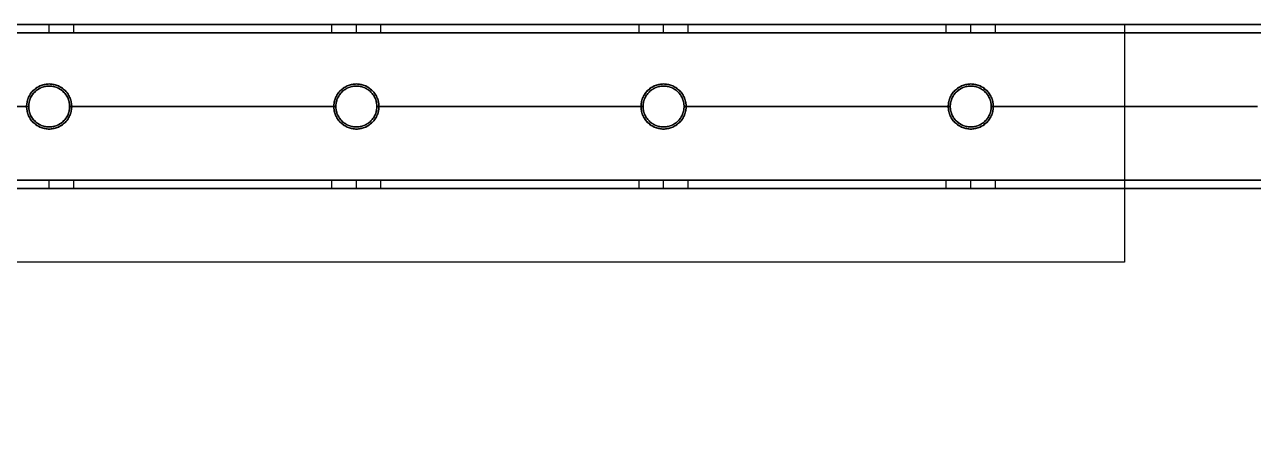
# Model space of a CAD drawing. Header units: millimetres. Extents: x -6529 to 809, y -8611 to 207.
# Drawn here: x -5866.6 to -5566.6, y -3873.4 to -3771.9 of the extents above; entities that cross this region are included whole.
import ezdxf

# ---------------------------------------------------------------- set-up
doc = ezdxf.new("R2010")
doc.units = ezdxf.units.MM
doc.header["$MEASUREMENT"] = 0
for name, color, linetype, true_color in [('gaten$11mm', 7, 'Continuous', 0xff6a35), ('platen', 7, 'Continuous', 0x007f00), ('staal', 5, 'Continuous', 0x0000ff)]:
    doc.layers.add(name, color=color, linetype=linetype, true_color=true_color)

# ---------------------------------------------------------------- blocks, each defined once
blk = doc.blocks.new('plaat base')
at = {"layer": 'platen'}
for points in [[(958, -1258), (958, -1229), (958, -1200)], [(958, -1200), (958, -1200, 9), (958, -1200, 18)], [(958, -1258, 18), (958, -1229, 18), (958, -1200, 18)], [(958, -1200), (1137, -1200), (1316, -1200)], [(958, -1200, 18), (1137, -1200, 18), (1316, -1200, 18)], [(958, -1258, 9), (958, -1229, 9), (958, -1200, 9)], [(958, -1200, 9), (1137, -1200, 9), (1316, -1200, 9)], [(1137, -1200), (1137, -1200, 9), (1137, -1200, 18)], [(958, -1229), (958, -1229, 9), (958, -1229, 18)], [(658, -1258), (808, -1258), (958, -1258)], [(658, -1258, 18), (808, -1258, 18), (958, -1258, 18)], [(658, -1258, 9), (808, -1258, 9), (958, -1258, 9)], [(958, -1258), (958, -1258, 9), (958, -1258, 18)]]:
    blk.add_open_spline(points, degree=2, dxfattribs=at)
blk = doc.blocks.new('top plaat')
at = {"layer": 'platen'}
for p, q in [((995.5, -1250.5), (995.5, -1250.5, 18)), ((1070.5, -1250.5), (1070.5, -1250.5, 18)), ((1145.5, -1250.5), (1145.5, -1250.5, 18)), ((1220.5, -1250.5), (1220.5, -1250.5, 18)), ((990, -1256), (990, -1256, 18)), ((1001, -1256), (1001, -1256, 18)), ((1065, -1256), (1065, -1256, 18)), ((1076, -1256), (1076, -1256, 18)), ((1140, -1256), (1140, -1256, 18)), ((1151, -1256), (1151, -1256, 18)), ((1215, -1256), (1215, -1256, 18)), ((1226, -1256), (1226, -1256, 18)), ((995.5, -1261.5), (995.5, -1261.5, 18)), ((1070.5, -1261.5), (1070.5, -1261.5, 18)), ((1145.5, -1261.5), (1145.5, -1261.5, 18)), ((1220.5, -1261.5), (1220.5, -1261.5, 18))]:
    blk.add_line(p, q, dxfattribs=at)
for points, knots in [([(995.5, -1261.5), (990, -1261.5), (990, -1256), (990, -1250.5), (995.5, -1250.5), (1001, -1250.5), (1001, -1256), (1001, -1261.5), (995.5, -1261.5)], [-31.415927, -31.415927, -31.415927, -23.561945, -23.561945, -15.707963, -15.707963, -7.853982, -7.853982, 0, 0, 0]), ([(995.5, -1261.5, 18), (990, -1261.5, 18), (990, -1256, 18), (990, -1250.5, 18), (995.5, -1250.5, 18), (1001, -1250.5, 18), (1001, -1256, 18), (1001, -1261.5, 18), (995.5, -1261.5, 18)], [-31.415927, -31.415927, -31.415927, -23.561945, -23.561945, -15.707963, -15.707963, -7.853982, -7.853982, 0, 0, 0]), ([(995.5, -1261.5, 9), (1001, -1261.5, 9), (1001, -1256, 9), (1001, -1250.5, 9), (995.5, -1250.5, 9), (990, -1250.5, 9), (990, -1256, 9), (990, -1261.5, 9), (995.5, -1261.5, 9)], [0, 0, 0, 7.853982, 7.853982, 15.707963, 15.707963, 23.561945, 23.561945, 31.415927, 31.415927, 31.415927]), ([(1070.5, -1261.5), (1065, -1261.5), (1065, -1256), (1065, -1250.5), (1070.5, -1250.5), (1076, -1250.5), (1076, -1256), (1076, -1261.5), (1070.5, -1261.5)], [-31.415927, -31.415927, -31.415927, -23.561945, -23.561945, -15.707963, -15.707963, -7.853982, -7.853982, 0, 0, 0]), ([(1070.5, -1261.5, 18), (1065, -1261.5, 18), (1065, -1256, 18), (1065, -1250.5, 18), (1070.5, -1250.5, 18), (1076, -1250.5, 18), (1076, -1256, 18), (1076, -1261.5, 18), (1070.5, -1261.5, 18)], [-31.415927, -31.415927, -31.415927, -23.561945, -23.561945, -15.707963, -15.707963, -7.853982, -7.853982, 0, 0, 0]), ([(1070.5, -1261.5, 9), (1076, -1261.5, 9), (1076, -1256, 9), (1076, -1250.5, 9), (1070.5, -1250.5, 9), (1065, -1250.5, 9), (1065, -1256, 9), (1065, -1261.5, 9), (1070.5, -1261.5, 9)], [0, 0, 0, 7.853982, 7.853982, 15.707963, 15.707963, 23.561945, 23.561945, 31.415927, 31.415927, 31.415927]), ([(1145.5, -1261.5), (1140, -1261.5), (1140, -1256), (1140, -1250.5), (1145.5, -1250.5), (1151, -1250.5), (1151, -1256), (1151, -1261.5), (1145.5, -1261.5)], [-31.415927, -31.415927, -31.415927, -23.561945, -23.561945, -15.707963, -15.707963, -7.853982, -7.853982, 0, 0, 0]), ([(1145.5, -1261.5, 18), (1140, -1261.5, 18), (1140, -1256, 18), (1140, -1250.5, 18), (1145.5, -1250.5, 18), (1151, -1250.5, 18), (1151, -1256, 18), (1151, -1261.5, 18), (1145.5, -1261.5, 18)], [-31.415927, -31.415927, -31.415927, -23.561945, -23.561945, -15.707963, -15.707963, -7.853982, -7.853982, 0, 0, 0]), ([(1145.5, -1261.5, 9), (1151, -1261.5, 9), (1151, -1256, 9), (1151, -1250.5, 9), (1145.5, -1250.5, 9), (1140, -1250.5, 9), (1140, -1256, 9), (1140, -1261.5, 9), (1145.5, -1261.5, 9)], [0, 0, 0, 7.853982, 7.853982, 15.707963, 15.707963, 23.561945, 23.561945, 31.415927, 31.415927, 31.415927]), ([(1220.5, -1261.5), (1215, -1261.5), (1215, -1256), (1215, -1250.5), (1220.5, -1250.5), (1226, -1250.5), (1226, -1256), (1226, -1261.5), (1220.5, -1261.5)], [-31.415927, -31.415927, -31.415927, -23.561945, -23.561945, -15.707963, -15.707963, -7.853982, -7.853982, 0, 0, 0]), ([(1220.5, -1261.5, 18), (1215, -1261.5, 18), (1215, -1256, 18), (1215, -1250.5, 18), (1220.5, -1250.5, 18), (1226, -1250.5, 18), (1226, -1256, 18), (1226, -1261.5, 18), (1220.5, -1261.5, 18)], [-31.415927, -31.415927, -31.415927, -23.561945, -23.561945, -15.707963, -15.707963, -7.853982, -7.853982, 0, 0, 0]), ([(1220.5, -1261.5, 9), (1226, -1261.5, 9), (1226, -1256, 9), (1226, -1250.5, 9), (1220.5, -1250.5, 9), (1215, -1250.5, 9), (1215, -1256, 9), (1215, -1261.5, 9), (1220.5, -1261.5, 9)], [0, 0, 0, 7.853982, 7.853982, 15.707963, 15.707963, 23.561945, 23.561945, 31.415927, 31.415927, 31.415927])]:
    blk.add_rational_spline(points, [1, 0.707106781187, 1, 0.707106781187, 1, 0.707106781187, 1, 0.707106781187, 1], degree=2, knots=knots, dxfattribs=at)
for points in [[(40, -1276), (349, -1276), (658, -1276), (967, -1276), (1276, -1276)], [(40, -1276, 18), (349, -1276, 18), (658, -1276, 18), (967, -1276, 18), (1276, -1276, 18)], [(40, -1276, 9), (349, -1276, 9), (658, -1276, 9), (967, -1276, 9), (1276, -1276, 9)]]:
    blk.add_open_spline(points, degree=2, knots=[5973.638309, 5973.638309, 5973.638309, 6592.931454, 6592.931454, 7212.2246, 7212.2246, 7212.2246], dxfattribs=at)

msp = doc.modelspace()

# ---------------------------------------------------------------- linework, layer by layer
at = {"layer": 'gaten$11mm', "extrusion": (-2.22045e-16, 1, 0)}
for centre in [(5860.61, 20, -3771.89), (5785.61, 20, -3771.89), (5710.61, 20, -3771.89), (5635.61, 20, -3771.89)]:
    msp.add_circle(centre, 5.5, dxfattribs=at)
at = {"layer": 'gaten$11mm'}
for centre in [(-5860.61, -3791.89), (-5785.61, -3791.89), (-5710.61, -3791.89), (-5635.61, -3791.89)]:
    msp.add_circle(centre, 5.5, dxfattribs=at)
at = {"layer": 'staal'}
for p, q in [((-5860.61, -3773.89, 1302), (-5860.61, -3771.89, 1302)), ((-5860.61, -3773.89, 1290), (-5860.61, -3771.89, 1290)), ((-5860.61, -3773.89, 26), (-5860.61, -3771.89, 26)), ((-5860.61, -3773.89, 14), (-5860.61, -3771.89, 14)), ((-5854.61, -3773.89, 1296), (-5854.61, -3771.89, 1296)), ((-5854.61, -3773.89, 20), (-5854.61, -3771.89, 20)), ((-5791.61, -3773.89, 1296), (-5791.61, -3771.89, 1296)), ((-5791.61, -3773.89, 20), (-5791.61, -3771.89, 20)), ((-5785.61, -3773.89, 1302), (-5785.61, -3771.89, 1302)), ((-5785.61, -3773.89, 1290), (-5785.61, -3771.89, 1290)), ((-5785.61, -3773.89, 26), (-5785.61, -3771.89, 26)), ((-5785.61, -3773.89, 14), (-5785.61, -3771.89, 14)), ((-5779.61, -3773.89, 1296), (-5779.61, -3771.89, 1296)), ((-5779.61, -3773.89, 20), (-5779.61, -3771.89, 20)), ((-5716.61, -3773.89, 1296), (-5716.61, -3771.89, 1296)), ((-5716.61, -3773.89, 20), (-5716.61, -3771.89, 20)), ((-5710.61, -3773.89, 1302), (-5710.61, -3771.89, 1302)), ((-5710.61, -3773.89, 1290), (-5710.61, -3771.89, 1290)), ((-5710.61, -3773.89, 26), (-5710.61, -3771.89, 26)), ((-5710.61, -3773.89, 14), (-5710.61, -3771.89, 14)), ((-5704.61, -3773.89, 1296), (-5704.61, -3771.89, 1296)), ((-5704.61, -3773.89, 20), (-5704.61, -3771.89, 20)), ((-5641.61, -3773.89, 1296), (-5641.61, -3771.89, 1296)), ((-5641.61, -3773.89, 20), (-5641.61, -3771.89, 20)), ((-5635.61, -3773.89, 1302), (-5635.61, -3771.89, 1302)), ((-5635.61, -3773.89, 1290), (-5635.61, -3771.89, 1290)), ((-5635.61, -3773.89, 26), (-5635.61, -3771.89, 26)), ((-5635.61, -3773.89, 14), (-5635.61, -3771.89, 14)), ((-5629.61, -3773.89, 1296), (-5629.61, -3771.89, 1296)), ((-5629.61, -3773.89, 20), (-5629.61, -3771.89, 20)), ((-5860.61, -3786.89, 1314), (-5860.61, -3786.89, 1316)), ((-5860.61, -3786.89, 1276), (-5860.61, -3786.89, 1278)), ((-5860.61, -3786.89, 38), (-5860.61, -3786.89, 40)), ((-5860.61, -3786.89), (-5860.61, -3786.89, 2)), ((-5785.61, -3786.89, 1314), (-5785.61, -3786.89, 1316)), ((-5785.61, -3786.89, 1276), (-5785.61, -3786.89, 1278)), ((-5785.61, -3786.89, 38), (-5785.61, -3786.89, 40)), ((-5785.61, -3786.89), (-5785.61, -3786.89, 2)), ((-5710.61, -3786.89, 1314), (-5710.61, -3786.89, 1316)), ((-5710.61, -3786.89, 1276), (-5710.61, -3786.89, 1278)), ((-5710.61, -3786.89, 38), (-5710.61, -3786.89, 40)), ((-5710.61, -3786.89), (-5710.61, -3786.89, 2)), ((-5635.61, -3786.89, 1314), (-5635.61, -3786.89, 1316)), ((-5635.61, -3786.89, 1276), (-5635.61, -3786.89, 1278)), ((-5635.61, -3786.89, 38), (-5635.61, -3786.89, 40)), ((-5635.61, -3786.89), (-5635.61, -3786.89, 2)), ((-5865.61, -3791.89, 1314), (-5865.61, -3791.89, 1316)), ((-5865.61, -3791.89, 1276), (-5865.61, -3791.89, 1278)), ((-5865.61, -3791.89, 38), (-5865.61, -3791.89, 40)), ((-5865.61, -3791.89), (-5865.61, -3791.89, 2)), ((-5855.61, -3791.89, 1314), (-5855.61, -3791.89, 1316)), ((-5855.61, -3791.89, 1276), (-5855.61, -3791.89, 1278)), ((-5855.61, -3791.89, 38), (-5855.61, -3791.89, 40)), ((-5855.61, -3791.89), (-5855.61, -3791.89, 2)), ((-5790.61, -3791.89, 1314), (-5790.61, -3791.89, 1316)), ((-5790.61, -3791.89, 1276), (-5790.61, -3791.89, 1278)), ((-5790.61, -3791.89, 38), (-5790.61, -3791.89, 40)), ((-5790.61, -3791.89), (-5790.61, -3791.89, 2)), ((-5780.61, -3791.89, 1314), (-5780.61, -3791.89, 1316)), ((-5780.61, -3791.89, 1276), (-5780.61, -3791.89, 1278)), ((-5780.61, -3791.89, 38), (-5780.61, -3791.89, 40)), ((-5780.61, -3791.89), (-5780.61, -3791.89, 2)), ((-5715.61, -3791.89, 1314), (-5715.61, -3791.89, 1316)), ((-5715.61, -3791.89, 1276), (-5715.61, -3791.89, 1278)), ((-5715.61, -3791.89, 38), (-5715.61, -3791.89, 40)), ((-5715.61, -3791.89), (-5715.61, -3791.89, 2)), ((-5705.61, -3791.89, 1314), (-5705.61, -3791.89, 1316)), ((-5705.61, -3791.89, 1276), (-5705.61, -3791.89, 1278)), ((-5705.61, -3791.89, 38), (-5705.61, -3791.89, 40)), ((-5705.61, -3791.89), (-5705.61, -3791.89, 2)), ((-5640.61, -3791.89, 1314), (-5640.61, -3791.89, 1316)), ((-5640.61, -3791.89, 1276), (-5640.61, -3791.89, 1278)), ((-5640.61, -3791.89, 38), (-5640.61, -3791.89, 40)), ((-5640.61, -3791.89), (-5640.61, -3791.89, 2)), ((-5630.61, -3791.89, 1314), (-5630.61, -3791.89, 1316)), ((-5630.61, -3791.89, 1276), (-5630.61, -3791.89, 1278)), ((-5630.61, -3791.89, 38), (-5630.61, -3791.89, 40)), ((-5630.61, -3791.89), (-5630.61, -3791.89, 2)), ((-5860.61, -3796.89, 1276), (-5860.61, -3796.89, 1278)), ((-5860.61, -3796.89, 1314), (-5860.61, -3796.89, 1316)), ((-5860.61, -3796.89), (-5860.61, -3796.89, 2)), ((-5860.61, -3796.89, 38), (-5860.61, -3796.89, 40)), ((-5785.61, -3796.89, 1276), (-5785.61, -3796.89, 1278)), ((-5785.61, -3796.89, 1314), (-5785.61, -3796.89, 1316)), ((-5785.61, -3796.89), (-5785.61, -3796.89, 2)), ((-5785.61, -3796.89, 38), (-5785.61, -3796.89, 40)), ((-5710.61, -3796.89, 1276), (-5710.61, -3796.89, 1278)), ((-5710.61, -3796.89, 1314), (-5710.61, -3796.89, 1316)), ((-5710.61, -3796.89), (-5710.61, -3796.89, 2)), ((-5710.61, -3796.89, 38), (-5710.61, -3796.89, 40)), ((-5635.61, -3796.89, 1276), (-5635.61, -3796.89, 1278)), ((-5635.61, -3796.89, 1314), (-5635.61, -3796.89, 1316)), ((-5635.61, -3796.89), (-5635.61, -3796.89, 2)), ((-5635.61, -3796.89, 38), (-5635.61, -3796.89, 40)), ((-5860.61, -3811.89, 1302), (-5860.61, -3809.89, 1302)), ((-5860.61, -3811.89, 1290), (-5860.61, -3809.89, 1290)), ((-5860.61, -3811.89, 26), (-5860.61, -3809.89, 26)), ((-5860.61, -3811.89, 14), (-5860.61, -3809.89, 14)), ((-5854.61, -3811.89, 1296), (-5854.61, -3809.89, 1296)), ((-5854.61, -3811.89, 20), (-5854.61, -3809.89, 20)), ((-5791.61, -3811.89, 1296), (-5791.61, -3809.89, 1296)), ((-5791.61, -3811.89, 20), (-5791.61, -3809.89, 20)), ((-5785.61, -3811.89, 1302), (-5785.61, -3809.89, 1302)), ((-5785.61, -3811.89, 1290), (-5785.61, -3809.89, 1290)), ((-5785.61, -3811.89, 26), (-5785.61, -3809.89, 26)), ((-5785.61, -3811.89, 14), (-5785.61, -3809.89, 14)), ((-5779.61, -3811.89, 1296), (-5779.61, -3809.89, 1296)), ((-5779.61, -3811.89, 20), (-5779.61, -3809.89, 20)), ((-5716.61, -3811.89, 1296), (-5716.61, -3809.89, 1296)), ((-5716.61, -3811.89, 20), (-5716.61, -3809.89, 20)), ((-5710.61, -3811.89, 1302), (-5710.61, -3809.89, 1302)), ((-5710.61, -3811.89, 1290), (-5710.61, -3809.89, 1290)), ((-5710.61, -3811.89, 26), (-5710.61, -3809.89, 26)), ((-5710.61, -3811.89, 14), (-5710.61, -3809.89, 14)), ((-5704.61, -3811.89, 1296), (-5704.61, -3809.89, 1296)), ((-5704.61, -3811.89, 20), (-5704.61, -3809.89, 20)), ((-5641.61, -3811.89, 1296), (-5641.61, -3809.89, 1296)), ((-5641.61, -3811.89, 20), (-5641.61, -3809.89, 20)), ((-5635.61, -3811.89, 1302), (-5635.61, -3809.89, 1302)), ((-5635.61, -3811.89, 1290), (-5635.61, -3809.89, 1290)), ((-5635.61, -3811.89, 26), (-5635.61, -3809.89, 26)), ((-5635.61, -3811.89, 14), (-5635.61, -3809.89, 14)), ((-5629.61, -3811.89, 1296), (-5629.61, -3809.89, 1296)), ((-5629.61, -3811.89, 20), (-5629.61, -3809.89, 20))]:
    msp.add_line(p, q, dxfattribs=at)
for points in [[(-4640.11, -5087.89), (-5956.11, -5087.89), (-5956.11, -3771.89), (-4640.11, -3771.89)], [(-4680.11, -5047.89), (-5916.11, -5047.89), (-5916.11, -3811.89), (-4680.11, -3811.89)]]:
    msp.add_lwpolyline(points, close=True, dxfattribs=at)
for centre in [(-5860.61, -3791.89, 1276), (-5860.61, -3791.89, 1315), (-5860.61, -3791.89, 1277), (-5860.61, -3791.89), (-5860.61, -3791.89, 39), (-5860.61, -3791.89, 1), (-5785.61, -3791.89, 1276), (-5785.61, -3791.89, 1315), (-5785.61, -3791.89, 1277), (-5785.61, -3791.89), (-5785.61, -3791.89, 39), (-5785.61, -3791.89, 1), (-5710.61, -3791.89, 1276), (-5710.61, -3791.89, 1315), (-5710.61, -3791.89, 1277), (-5710.61, -3791.89), (-5710.61, -3791.89, 39), (-5710.61, -3791.89, 1), (-5635.61, -3791.89, 1276), (-5635.61, -3791.89, 1315), (-5635.61, -3791.89, 1277), (-5635.61, -3791.89), (-5635.61, -3791.89, 39), (-5635.61, -3791.89, 1)]:
    msp.add_circle(centre, 5, dxfattribs=at)
for points in [[(-4640.11, -3771.89, 1276), (-5298.11, -3771.89, 1276), (-5956.11, -3771.89, 1276)], [(-4640.11, -3771.89, 1316), (-5298.11, -3771.89, 1316), (-5956.11, -3771.89, 1316)], [(-5956.11, -3771.89), (-5298.11, -3771.89), (-4640.11, -3771.89)], [(-5956.11, -3771.89, 40), (-5298.11, -3771.89, 40), (-4640.11, -3771.89, 40)], [(-4642.11, -3773.89, 1314), (-5298.11, -3773.89, 1314), (-5954.11, -3773.89, 1314)], [(-4642.11, -3773.89, 1278), (-5298.11, -3773.89, 1278), (-5954.11, -3773.89, 1278)], [(-5954.11, -3773.89, 38), (-5298.11, -3773.89, 38), (-4642.11, -3773.89, 38)], [(-5954.11, -3773.89, 2), (-5298.11, -3773.89, 2), (-4642.11, -3773.89, 2)], [(-5791.61, -3771.89, 1296), (-5823.11, -3771.89, 1296), (-5854.61, -3771.89, 1296)], [(-5854.61, -3771.89, 20), (-5823.11, -3771.89, 20), (-5791.61, -3771.89, 20)], [(-5791.61, -3773.89, 1296), (-5823.11, -3773.89, 1296), (-5854.61, -3773.89, 1296)], [(-5854.61, -3773.89, 20), (-5823.11, -3773.89, 20), (-5791.61, -3773.89, 20)], [(-5716.61, -3771.89, 1296), (-5748.11, -3771.89, 1296), (-5779.61, -3771.89, 1296)], [(-5779.61, -3771.89, 20), (-5748.11, -3771.89, 20), (-5716.61, -3771.89, 20)], [(-5716.61, -3773.89, 1296), (-5748.11, -3773.89, 1296), (-5779.61, -3773.89, 1296)], [(-5779.61, -3773.89, 20), (-5748.11, -3773.89, 20), (-5716.61, -3773.89, 20)], [(-5641.61, -3771.89, 1296), (-5673.11, -3771.89, 1296), (-5704.61, -3771.89, 1296)], [(-5704.61, -3771.89, 20), (-5673.11, -3771.89, 20), (-5641.61, -3771.89, 20)], [(-5641.61, -3773.89, 1296), (-5673.11, -3773.89, 1296), (-5704.61, -3773.89, 1296)], [(-5704.61, -3773.89, 20), (-5673.11, -3773.89, 20), (-5641.61, -3773.89, 20)], [(-5566.61, -3771.89, 1296), (-5598.11, -3771.89, 1296), (-5629.61, -3771.89, 1296)], [(-5629.61, -3771.89, 20), (-5598.11, -3771.89, 20), (-5566.61, -3771.89, 20)], [(-5566.61, -3773.89, 1296), (-5598.11, -3773.89, 1296), (-5629.61, -3773.89, 1296)], [(-5629.61, -3773.89, 20), (-5598.11, -3773.89, 20), (-5566.61, -3773.89, 20)], [(-5865.61, -3791.89, 1316), (-5900.86, -3791.89, 1316), (-5936.11, -3791.89, 1316)], [(-5865.61, -3791.89, 1314), (-5900.86, -3791.89, 1314), (-5936.11, -3791.89, 1314)], [(-5865.61, -3791.89, 1278), (-5900.86, -3791.89, 1278), (-5936.11, -3791.89, 1278)], [(-5865.61, -3791.89, 1276), (-5900.86, -3791.89, 1276), (-5936.11, -3791.89, 1276)], [(-5936.11, -3791.89, 40), (-5900.86, -3791.89, 40), (-5865.61, -3791.89, 40)], [(-5936.11, -3791.89, 38), (-5900.86, -3791.89, 38), (-5865.61, -3791.89, 38)], [(-5936.11, -3791.89, 2), (-5900.86, -3791.89, 2), (-5865.61, -3791.89, 2)], [(-5936.11, -3791.89), (-5900.86, -3791.89), (-5865.61, -3791.89)], [(-5790.61, -3791.89, 1316), (-5823.11, -3791.89, 1316), (-5855.61, -3791.89, 1316)], [(-5790.61, -3791.89, 1314), (-5823.11, -3791.89, 1314), (-5855.61, -3791.89, 1314)], [(-5790.61, -3791.89, 1278), (-5823.11, -3791.89, 1278), (-5855.61, -3791.89, 1278)], [(-5790.61, -3791.89, 1276), (-5823.11, -3791.89, 1276), (-5855.61, -3791.89, 1276)], [(-5855.61, -3791.89, 40), (-5823.11, -3791.89, 40), (-5790.61, -3791.89, 40)], [(-5855.61, -3791.89, 38), (-5823.11, -3791.89, 38), (-5790.61, -3791.89, 38)], [(-5855.61, -3791.89, 2), (-5823.11, -3791.89, 2), (-5790.61, -3791.89, 2)], [(-5855.61, -3791.89), (-5823.11, -3791.89), (-5790.61, -3791.89)], [(-5715.61, -3791.89, 1316), (-5748.11, -3791.89, 1316), (-5780.61, -3791.89, 1316)], [(-5715.61, -3791.89, 1314), (-5748.11, -3791.89, 1314), (-5780.61, -3791.89, 1314)], [(-5715.61, -3791.89, 1278), (-5748.11, -3791.89, 1278), (-5780.61, -3791.89, 1278)], [(-5715.61, -3791.89, 1276), (-5748.11, -3791.89, 1276), (-5780.61, -3791.89, 1276)], [(-5780.61, -3791.89, 40), (-5748.11, -3791.89, 40), (-5715.61, -3791.89, 40)], [(-5780.61, -3791.89, 38), (-5748.11, -3791.89, 38), (-5715.61, -3791.89, 38)], [(-5780.61, -3791.89, 2), (-5748.11, -3791.89, 2), (-5715.61, -3791.89, 2)], [(-5780.61, -3791.89), (-5748.11, -3791.89), (-5715.61, -3791.89)], [(-5640.61, -3791.89, 1316), (-5673.11, -3791.89, 1316), (-5705.61, -3791.89, 1316)], [(-5640.61, -3791.89, 1314), (-5673.11, -3791.89, 1314), (-5705.61, -3791.89, 1314)], [(-5640.61, -3791.89, 1278), (-5673.11, -3791.89, 1278), (-5705.61, -3791.89, 1278)], [(-5640.61, -3791.89, 1276), (-5673.11, -3791.89, 1276), (-5705.61, -3791.89, 1276)], [(-5705.61, -3791.89, 40), (-5673.11, -3791.89, 40), (-5640.61, -3791.89, 40)], [(-5705.61, -3791.89, 38), (-5673.11, -3791.89, 38), (-5640.61, -3791.89, 38)], [(-5705.61, -3791.89, 2), (-5673.11, -3791.89, 2), (-5640.61, -3791.89, 2)], [(-5705.61, -3791.89), (-5673.11, -3791.89), (-5640.61, -3791.89)], [(-5565.61, -3791.89, 1316), (-5598.11, -3791.89, 1316), (-5630.61, -3791.89, 1316)], [(-5565.61, -3791.89, 1314), (-5598.11, -3791.89, 1314), (-5630.61, -3791.89, 1314)], [(-5565.61, -3791.89, 1278), (-5598.11, -3791.89, 1278), (-5630.61, -3791.89, 1278)], [(-5565.61, -3791.89, 1276), (-5598.11, -3791.89, 1276), (-5630.61, -3791.89, 1276)], [(-5630.61, -3791.89, 40), (-5598.11, -3791.89, 40), (-5565.61, -3791.89, 40)], [(-5630.61, -3791.89, 38), (-5598.11, -3791.89, 38), (-5565.61, -3791.89, 38)], [(-5630.61, -3791.89, 2), (-5598.11, -3791.89, 2), (-5565.61, -3791.89, 2)], [(-5630.61, -3791.89), (-5598.11, -3791.89), (-5565.61, -3791.89)], [(-4678.11, -3809.89, 1314), (-5298.11, -3809.89, 1314), (-5918.11, -3809.89, 1314)], [(-4678.11, -3809.89, 1278), (-5298.11, -3809.89, 1278), (-5918.11, -3809.89, 1278)], [(-5918.11, -3809.89, 38), (-5298.11, -3809.89, 38), (-4678.11, -3809.89, 38)], [(-5918.11, -3809.89, 2), (-5298.11, -3809.89, 2), (-4678.11, -3809.89, 2)], [(-5791.61, -3809.89, 1296), (-5823.11, -3809.89, 1296), (-5854.61, -3809.89, 1296)], [(-5854.61, -3809.89, 20), (-5823.11, -3809.89, 20), (-5791.61, -3809.89, 20)], [(-5716.61, -3809.89, 1296), (-5748.11, -3809.89, 1296), (-5779.61, -3809.89, 1296)], [(-5779.61, -3809.89, 20), (-5748.11, -3809.89, 20), (-5716.61, -3809.89, 20)], [(-5641.61, -3809.89, 1296), (-5673.11, -3809.89, 1296), (-5704.61, -3809.89, 1296)], [(-5704.61, -3809.89, 20), (-5673.11, -3809.89, 20), (-5641.61, -3809.89, 20)], [(-5566.61, -3809.89, 1296), (-5598.11, -3809.89, 1296), (-5629.61, -3809.89, 1296)], [(-5629.61, -3809.89, 20), (-5598.11, -3809.89, 20), (-5566.61, -3809.89, 20)], [(-4680.11, -3811.89, 1276), (-5298.11, -3811.89, 1276), (-5916.11, -3811.89, 1276)], [(-4680.11, -3811.89, 1316), (-5298.11, -3811.89, 1316), (-5916.11, -3811.89, 1316)], [(-5916.11, -3811.89), (-5298.11, -3811.89), (-4680.11, -3811.89)], [(-5916.11, -3811.89, 40), (-5298.11, -3811.89, 40), (-4680.11, -3811.89, 40)], [(-5791.61, -3811.89, 1296), (-5823.11, -3811.89, 1296), (-5854.61, -3811.89, 1296)], [(-5854.61, -3811.89, 20), (-5823.11, -3811.89, 20), (-5791.61, -3811.89, 20)], [(-5716.61, -3811.89, 1296), (-5748.11, -3811.89, 1296), (-5779.61, -3811.89, 1296)], [(-5779.61, -3811.89, 20), (-5748.11, -3811.89, 20), (-5716.61, -3811.89, 20)], [(-5641.61, -3811.89, 1296), (-5673.11, -3811.89, 1296), (-5704.61, -3811.89, 1296)], [(-5704.61, -3811.89, 20), (-5673.11, -3811.89, 20), (-5641.61, -3811.89, 20)], [(-5566.61, -3811.89, 1296), (-5598.11, -3811.89, 1296), (-5629.61, -3811.89, 1296)], [(-5629.61, -3811.89, 20), (-5598.11, -3811.89, 20), (-5566.61, -3811.89, 20)]]:
    msp.add_open_spline(points, degree=2, dxfattribs=at)
for points, weights, knots in [([(-5860.61, -3771.89, 1302), (-5866.61, -3771.89, 1302), (-5866.61, -3771.89, 1296), (-5866.61, -3771.89, 1290), (-5860.61, -3771.89, 1290), (-5854.61, -3771.89, 1290), (-5854.61, -3771.89, 1296), (-5854.61, -3771.89, 1302), (-5860.61, -3771.89, 1302)], [1, 0.707106781187, 1, 0.707106781187, 1, 0.707106781187, 1, 0.707106781187, 1], [-31.415927, -31.415927, -31.415927, -23.561945, -23.561945, -15.707963, -15.707963, -7.853982, -7.853982, 0, 0, 0]), ([(-5860.61, -3771.89, 26), (-5854.61, -3771.89, 26), (-5854.61, -3771.89, 20), (-5854.61, -3771.89, 14), (-5860.61, -3771.89, 14), (-5866.61, -3771.89, 14), (-5866.61, -3771.89, 20), (-5866.61, -3771.89, 26), (-5860.61, -3771.89, 26)], [1, 0.707106781187, 1, 0.707106781187, 1, 0.707106781187, 1, 0.707106781187, 1], [-31.415927, -31.415927, -31.415927, -23.561945, -23.561945, -15.707963, -15.707963, -7.853982, -7.853982, 0, 0, 0]), ([(-5860.61, -3773.89, 1302), (-5854.61, -3773.89, 1302), (-5854.61, -3773.89, 1296), (-5854.61, -3773.89, 1290), (-5860.61, -3773.89, 1290), (-5866.61, -3773.89, 1290), (-5866.61, -3773.89, 1296), (-5866.61, -3773.89, 1302), (-5860.61, -3773.89, 1302)], [1, 0.707106781187, 1, 0.707106781187, 1, 0.707106781187, 1, 0.707106781187, 1], [0, 0, 0, 7.853982, 7.853982, 15.707963, 15.707963, 23.561945, 23.561945, 31.415927, 31.415927, 31.415927]), ([(-5860.61, -3773.89, 26), (-5866.61, -3773.89, 26), (-5866.61, -3773.89, 20), (-5866.61, -3773.89, 14), (-5860.61, -3773.89, 14), (-5854.61, -3773.89, 14), (-5854.61, -3773.89, 20), (-5854.61, -3773.89, 26), (-5860.61, -3773.89, 26)], [1, 0.707106781187, 1, 0.707106781187, 1, 0.707106781187, 1, 0.707106781187, 1], [0, 0, 0, 7.853982, 7.853982, 15.707963, 15.707963, 23.561945, 23.561945, 31.415927, 31.415927, 31.415927]), ([(-5785.61, -3771.89, 1302), (-5791.61, -3771.89, 1302), (-5791.61, -3771.89, 1296), (-5791.61, -3771.89, 1290), (-5785.61, -3771.89, 1290), (-5779.61, -3771.89, 1290), (-5779.61, -3771.89, 1296), (-5779.61, -3771.89, 1302), (-5785.61, -3771.89, 1302)], [1, 0.707106781187, 1, 0.707106781187, 1, 0.707106781187, 1, 0.707106781187, 1], [-31.415927, -31.415927, -31.415927, -23.561945, -23.561945, -15.707963, -15.707963, -7.853982, -7.853982, 0, 0, 0]), ([(-5785.61, -3771.89, 26), (-5779.61, -3771.89, 26), (-5779.61, -3771.89, 20), (-5779.61, -3771.89, 14), (-5785.61, -3771.89, 14), (-5791.61, -3771.89, 14), (-5791.61, -3771.89, 20), (-5791.61, -3771.89, 26), (-5785.61, -3771.89, 26)], [1, 0.707106781187, 1, 0.707106781187, 1, 0.707106781187, 1, 0.707106781187, 1], [-31.415927, -31.415927, -31.415927, -23.561945, -23.561945, -15.707963, -15.707963, -7.853982, -7.853982, 0, 0, 0]), ([(-5785.61, -3773.89, 1302), (-5779.61, -3773.89, 1302), (-5779.61, -3773.89, 1296), (-5779.61, -3773.89, 1290), (-5785.61, -3773.89, 1290), (-5791.61, -3773.89, 1290), (-5791.61, -3773.89, 1296), (-5791.61, -3773.89, 1302), (-5785.61, -3773.89, 1302)], [1, 0.707106781187, 1, 0.707106781187, 1, 0.707106781187, 1, 0.707106781187, 1], [0, 0, 0, 7.853982, 7.853982, 15.707963, 15.707963, 23.561945, 23.561945, 31.415927, 31.415927, 31.415927]), ([(-5785.61, -3773.89, 26), (-5791.61, -3773.89, 26), (-5791.61, -3773.89, 20), (-5791.61, -3773.89, 14), (-5785.61, -3773.89, 14), (-5779.61, -3773.89, 14), (-5779.61, -3773.89, 20), (-5779.61, -3773.89, 26), (-5785.61, -3773.89, 26)], [1, 0.707106781187, 1, 0.707106781187, 1, 0.707106781187, 1, 0.707106781187, 1], [0, 0, 0, 7.853982, 7.853982, 15.707963, 15.707963, 23.561945, 23.561945, 31.415927, 31.415927, 31.415927]), ([(-5710.61, -3771.89, 1302), (-5716.61, -3771.89, 1302), (-5716.61, -3771.89, 1296), (-5716.61, -3771.89, 1290), (-5710.61, -3771.89, 1290), (-5704.61, -3771.89, 1290), (-5704.61, -3771.89, 1296), (-5704.61, -3771.89, 1302), (-5710.61, -3771.89, 1302)], [1, 0.707106781187, 1, 0.707106781187, 1, 0.707106781187, 1, 0.707106781187, 1], [-31.415927, -31.415927, -31.415927, -23.561945, -23.561945, -15.707963, -15.707963, -7.853982, -7.853982, 0, 0, 0]), ([(-5710.61, -3771.89, 26), (-5704.61, -3771.89, 26), (-5704.61, -3771.89, 20), (-5704.61, -3771.89, 14), (-5710.61, -3771.89, 14), (-5716.61, -3771.89, 14), (-5716.61, -3771.89, 20), (-5716.61, -3771.89, 26), (-5710.61, -3771.89, 26)], [1, 0.707106781187, 1, 0.707106781187, 1, 0.707106781187, 1, 0.707106781187, 1], [-31.415927, -31.415927, -31.415927, -23.561945, -23.561945, -15.707963, -15.707963, -7.853982, -7.853982, 0, 0, 0]), ([(-5710.61, -3773.89, 1302), (-5704.61, -3773.89, 1302), (-5704.61, -3773.89, 1296), (-5704.61, -3773.89, 1290), (-5710.61, -3773.89, 1290), (-5716.61, -3773.89, 1290), (-5716.61, -3773.89, 1296), (-5716.61, -3773.89, 1302), (-5710.61, -3773.89, 1302)], [1, 0.707106781187, 1, 0.707106781187, 1, 0.707106781187, 1, 0.707106781187, 1], [0, 0, 0, 7.853982, 7.853982, 15.707963, 15.707963, 23.561945, 23.561945, 31.415927, 31.415927, 31.415927]), ([(-5710.61, -3773.89, 26), (-5716.61, -3773.89, 26), (-5716.61, -3773.89, 20), (-5716.61, -3773.89, 14), (-5710.61, -3773.89, 14), (-5704.61, -3773.89, 14), (-5704.61, -3773.89, 20), (-5704.61, -3773.89, 26), (-5710.61, -3773.89, 26)], [1, 0.707106781187, 1, 0.707106781187, 1, 0.707106781187, 1, 0.707106781187, 1], [0, 0, 0, 7.853982, 7.853982, 15.707963, 15.707963, 23.561945, 23.561945, 31.415927, 31.415927, 31.415927]), ([(-5635.61, -3771.89, 1302), (-5641.61, -3771.89, 1302), (-5641.61, -3771.89, 1296), (-5641.61, -3771.89, 1290), (-5635.61, -3771.89, 1290), (-5629.61, -3771.89, 1290), (-5629.61, -3771.89, 1296), (-5629.61, -3771.89, 1302), (-5635.61, -3771.89, 1302)], [1, 0.707106781187, 1, 0.707106781187, 1, 0.707106781187, 1, 0.707106781187, 1], [-31.415927, -31.415927, -31.415927, -23.561945, -23.561945, -15.707963, -15.707963, -7.853982, -7.853982, 0, 0, 0]), ([(-5635.61, -3771.89, 26), (-5629.61, -3771.89, 26), (-5629.61, -3771.89, 20), (-5629.61, -3771.89, 14), (-5635.61, -3771.89, 14), (-5641.61, -3771.89, 14), (-5641.61, -3771.89, 20), (-5641.61, -3771.89, 26), (-5635.61, -3771.89, 26)], [1, 0.707106781187, 1, 0.707106781187, 1, 0.707106781187, 1, 0.707106781187, 1], [-31.415927, -31.415927, -31.415927, -23.561945, -23.561945, -15.707963, -15.707963, -7.853982, -7.853982, 0, 0, 0]), ([(-5635.61, -3773.89, 1302), (-5629.61, -3773.89, 1302), (-5629.61, -3773.89, 1296), (-5629.61, -3773.89, 1290), (-5635.61, -3773.89, 1290), (-5641.61, -3773.89, 1290), (-5641.61, -3773.89, 1296), (-5641.61, -3773.89, 1302), (-5635.61, -3773.89, 1302)], [1, 0.707106781187, 1, 0.707106781187, 1, 0.707106781187, 1, 0.707106781187, 1], [0, 0, 0, 7.853982, 7.853982, 15.707963, 15.707963, 23.561945, 23.561945, 31.415927, 31.415927, 31.415927]), ([(-5635.61, -3773.89, 26), (-5641.61, -3773.89, 26), (-5641.61, -3773.89, 20), (-5641.61, -3773.89, 14), (-5635.61, -3773.89, 14), (-5629.61, -3773.89, 14), (-5629.61, -3773.89, 20), (-5629.61, -3773.89, 26), (-5635.61, -3773.89, 26)], [0.999999860338, 0.707106851018, 1, 0.707106781187, 1, 0.707106781187, 1, 0.707106851018, 0.999999860338], [0, 0, 0, 7.853981, 7.853981, 15.707963, 15.707963, 23.561946, 23.561946, 31.415927, 31.415927, 31.415927]), ([(-5860.61, -3796.89, 1316), (-5865.61, -3796.89, 1316), (-5865.61, -3791.89, 1316), (-5865.61, -3786.89, 1316), (-5860.61, -3786.89, 1316), (-5855.61, -3786.89, 1316), (-5855.61, -3791.89, 1316), (-5855.61, -3796.89, 1316), (-5860.61, -3796.89, 1316)], [1, 0.707106781187, 1, 0.707106781187, 1, 0.707106781187, 1, 0.707106781187, 1], [-31.415927, -31.415927, -31.415927, -23.561945, -23.561945, -15.707963, -15.707963, -7.853982, -7.853982, 0, 0, 0]), ([(-5860.61, -3796.89, 1314), (-5855.61, -3796.89, 1314), (-5855.61, -3791.89, 1314), (-5855.61, -3786.89, 1314), (-5860.61, -3786.89, 1314), (-5865.61, -3786.89, 1314), (-5865.61, -3791.89, 1314), (-5865.61, -3796.89, 1314), (-5860.61, -3796.89, 1314)], [1, 0.707106781187, 1, 0.707106781187, 1, 0.707106781187, 1, 0.707106781187, 1], [0, 0, 0, 7.853982, 7.853982, 15.707963, 15.707963, 23.561945, 23.561945, 31.415927, 31.415927, 31.415927]), ([(-5860.61, -3796.89, 1278), (-5865.61, -3796.89, 1278), (-5865.61, -3791.89, 1278), (-5865.61, -3786.89, 1278), (-5860.61, -3786.89, 1278), (-5855.61, -3786.89, 1278), (-5855.61, -3791.89, 1278), (-5855.61, -3796.89, 1278), (-5860.61, -3796.89, 1278)], [1, 0.707106781187, 1, 0.707106781187, 1, 0.707106781187, 1, 0.707106781187, 1], [-31.415927, -31.415927, -31.415927, -23.561945, -23.561945, -15.707963, -15.707963, -7.853982, -7.853982, 0, 0, 0]), ([(-5860.61, -3796.89, 40), (-5855.61, -3796.89, 40), (-5855.61, -3791.89, 40), (-5855.61, -3786.89, 40), (-5860.61, -3786.89, 40), (-5865.61, -3786.89, 40), (-5865.61, -3791.89, 40), (-5865.61, -3796.89, 40), (-5860.61, -3796.89, 40)], [1, 0.707106781187, 1, 0.707106781187, 1, 0.707106781187, 1, 0.707106781187, 1], [-31.415927, -31.415927, -31.415927, -23.561945, -23.561945, -15.707963, -15.707963, -7.853982, -7.853982, 0, 0, 0]), ([(-5860.61, -3796.89, 38), (-5865.61, -3796.89, 38), (-5865.61, -3791.89, 38), (-5865.61, -3786.89, 38), (-5860.61, -3786.89, 38), (-5855.61, -3786.89, 38), (-5855.61, -3791.89, 38), (-5855.61, -3796.89, 38), (-5860.61, -3796.89, 38)], [1, 0.707106781187, 1, 0.707106781187, 1, 0.707106781187, 1, 0.707106781187, 1], [0, 0, 0, 7.853982, 7.853982, 15.707963, 15.707963, 23.561945, 23.561945, 31.415927, 31.415927, 31.415927]), ([(-5860.61, -3796.89, 2), (-5855.61, -3796.89, 2), (-5855.61, -3791.89, 2), (-5855.61, -3786.89, 2), (-5860.61, -3786.89, 2), (-5865.61, -3786.89, 2), (-5865.61, -3791.89, 2), (-5865.61, -3796.89, 2), (-5860.61, -3796.89, 2)], [1, 0.707106781187, 1, 0.707106781187, 1, 0.707106781187, 1, 0.707106781187, 1], [-31.415927, -31.415927, -31.415927, -23.561945, -23.561945, -15.707963, -15.707963, -7.853982, -7.853982, 0, 0, 0]), ([(-5785.61, -3796.89, 1316), (-5790.61, -3796.89, 1316), (-5790.61, -3791.89, 1316), (-5790.61, -3786.89, 1316), (-5785.61, -3786.89, 1316), (-5780.61, -3786.89, 1316), (-5780.61, -3791.89, 1316), (-5780.61, -3796.89, 1316), (-5785.61, -3796.89, 1316)], [1, 0.707106781187, 1, 0.707106781187, 1, 0.707106781187, 1, 0.707106781187, 1], [-31.415927, -31.415927, -31.415927, -23.561945, -23.561945, -15.707963, -15.707963, -7.853982, -7.853982, 0, 0, 0]), ([(-5785.61, -3796.89, 1314), (-5780.61, -3796.89, 1314), (-5780.61, -3791.89, 1314), (-5780.61, -3786.89, 1314), (-5785.61, -3786.89, 1314), (-5790.61, -3786.89, 1314), (-5790.61, -3791.89, 1314), (-5790.61, -3796.89, 1314), (-5785.61, -3796.89, 1314)], [1, 0.707106781187, 1, 0.707106781187, 1, 0.707106781187, 1, 0.707106781187, 1], [0, 0, 0, 7.853982, 7.853982, 15.707963, 15.707963, 23.561945, 23.561945, 31.415927, 31.415927, 31.415927]), ([(-5785.61, -3796.89, 1278), (-5790.61, -3796.89, 1278), (-5790.61, -3791.89, 1278), (-5790.61, -3786.89, 1278), (-5785.61, -3786.89, 1278), (-5780.61, -3786.89, 1278), (-5780.61, -3791.89, 1278), (-5780.61, -3796.89, 1278), (-5785.61, -3796.89, 1278)], [1, 0.707106781187, 1, 0.707106781187, 1, 0.707106781187, 1, 0.707106781187, 1], [-31.415927, -31.415927, -31.415927, -23.561945, -23.561945, -15.707963, -15.707963, -7.853982, -7.853982, 0, 0, 0]), ([(-5785.61, -3796.89, 40), (-5780.61, -3796.89, 40), (-5780.61, -3791.89, 40), (-5780.61, -3786.89, 40), (-5785.61, -3786.89, 40), (-5790.61, -3786.89, 40), (-5790.61, -3791.89, 40), (-5790.61, -3796.89, 40), (-5785.61, -3796.89, 40)], [1, 0.707106781187, 1, 0.707106781187, 1, 0.707106781187, 1, 0.707106781187, 1], [-31.415927, -31.415927, -31.415927, -23.561945, -23.561945, -15.707963, -15.707963, -7.853982, -7.853982, 0, 0, 0]), ([(-5785.61, -3796.89, 38), (-5790.61, -3796.89, 38), (-5790.61, -3791.89, 38), (-5790.61, -3786.89, 38), (-5785.61, -3786.89, 38), (-5780.61, -3786.89, 38), (-5780.61, -3791.89, 38), (-5780.61, -3796.89, 38), (-5785.61, -3796.89, 38)], [1, 0.707106781187, 1, 0.707106781187, 1, 0.707106781187, 1, 0.707106781187, 1], [0, 0, 0, 7.853982, 7.853982, 15.707963, 15.707963, 23.561945, 23.561945, 31.415927, 31.415927, 31.415927]), ([(-5785.61, -3796.89, 2), (-5780.61, -3796.89, 2), (-5780.61, -3791.89, 2), (-5780.61, -3786.89, 2), (-5785.61, -3786.89, 2), (-5790.61, -3786.89, 2), (-5790.61, -3791.89, 2), (-5790.61, -3796.89, 2), (-5785.61, -3796.89, 2)], [1, 0.707106781187, 1, 0.707106781187, 1, 0.707106781187, 1, 0.707106781187, 1], [-31.415927, -31.415927, -31.415927, -23.561945, -23.561945, -15.707963, -15.707963, -7.853982, -7.853982, 0, 0, 0]), ([(-5710.61, -3796.89, 1316), (-5715.61, -3796.89, 1316), (-5715.61, -3791.89, 1316), (-5715.61, -3786.89, 1316), (-5710.61, -3786.89, 1316), (-5705.61, -3786.89, 1316), (-5705.61, -3791.89, 1316), (-5705.61, -3796.89, 1316), (-5710.61, -3796.89, 1316)], [1, 0.707106781187, 1, 0.707106781187, 1, 0.707106781187, 1, 0.707106781187, 1], [-31.415927, -31.415927, -31.415927, -23.561945, -23.561945, -15.707963, -15.707963, -7.853982, -7.853982, 0, 0, 0]), ([(-5710.61, -3796.89, 1314), (-5705.61, -3796.89, 1314), (-5705.61, -3791.89, 1314), (-5705.61, -3786.89, 1314), (-5710.61, -3786.89, 1314), (-5715.61, -3786.89, 1314), (-5715.61, -3791.89, 1314), (-5715.61, -3796.89, 1314), (-5710.61, -3796.89, 1314)], [1, 0.707106781187, 1, 0.707106781187, 1, 0.707106781187, 1, 0.707106781187, 1], [0, 0, 0, 7.853982, 7.853982, 15.707963, 15.707963, 23.561945, 23.561945, 31.415927, 31.415927, 31.415927]), ([(-5710.61, -3796.89, 1278), (-5715.61, -3796.89, 1278), (-5715.61, -3791.89, 1278), (-5715.61, -3786.89, 1278), (-5710.61, -3786.89, 1278), (-5705.61, -3786.89, 1278), (-5705.61, -3791.89, 1278), (-5705.61, -3796.89, 1278), (-5710.61, -3796.89, 1278)], [1, 0.707106781187, 1, 0.707106781187, 1, 0.707106781187, 1, 0.707106781187, 1], [-31.415927, -31.415927, -31.415927, -23.561945, -23.561945, -15.707963, -15.707963, -7.853982, -7.853982, 0, 0, 0]), ([(-5710.61, -3796.89, 40), (-5705.61, -3796.89, 40), (-5705.61, -3791.89, 40), (-5705.61, -3786.89, 40), (-5710.61, -3786.89, 40), (-5715.61, -3786.89, 40), (-5715.61, -3791.89, 40), (-5715.61, -3796.89, 40), (-5710.61, -3796.89, 40)], [1, 0.707106781187, 1, 0.707106781187, 1, 0.707106781187, 1, 0.707106781187, 1], [-31.415927, -31.415927, -31.415927, -23.561945, -23.561945, -15.707963, -15.707963, -7.853982, -7.853982, 0, 0, 0]), ([(-5710.61, -3796.89, 38), (-5715.61, -3796.89, 38), (-5715.61, -3791.89, 38), (-5715.61, -3786.89, 38), (-5710.61, -3786.89, 38), (-5705.61, -3786.89, 38), (-5705.61, -3791.89, 38), (-5705.61, -3796.89, 38), (-5710.61, -3796.89, 38)], [1, 0.707106781187, 1, 0.707106781187, 1, 0.707106781187, 1, 0.707106781187, 1], [0, 0, 0, 7.853982, 7.853982, 15.707963, 15.707963, 23.561945, 23.561945, 31.415927, 31.415927, 31.415927]), ([(-5710.61, -3796.89, 2), (-5705.61, -3796.89, 2), (-5705.61, -3791.89, 2), (-5705.61, -3786.89, 2), (-5710.61, -3786.89, 2), (-5715.61, -3786.89, 2), (-5715.61, -3791.89, 2), (-5715.61, -3796.89, 2), (-5710.61, -3796.89, 2)], [1, 0.707106781187, 1, 0.707106781187, 1, 0.707106781187, 1, 0.707106781187, 1], [-31.415927, -31.415927, -31.415927, -23.561945, -23.561945, -15.707963, -15.707963, -7.853982, -7.853982, 0, 0, 0]), ([(-5635.61, -3796.89, 1316), (-5640.61, -3796.89, 1316), (-5640.61, -3791.89, 1316), (-5640.61, -3786.89, 1316), (-5635.61, -3786.89, 1316), (-5630.61, -3786.89, 1316), (-5630.61, -3791.89, 1316), (-5630.61, -3796.89, 1316), (-5635.61, -3796.89, 1316)], [1, 0.707106781187, 1, 0.707106781187, 1, 0.707106781187, 1, 0.707106781187, 1], [-31.415927, -31.415927, -31.415927, -23.561945, -23.561945, -15.707963, -15.707963, -7.853982, -7.853982, 0, 0, 0]), ([(-5635.61, -3796.89, 1314), (-5630.61, -3796.89, 1314), (-5630.61, -3791.89, 1314), (-5630.61, -3786.89, 1314), (-5635.61, -3786.89, 1314), (-5640.61, -3786.89, 1314), (-5640.61, -3791.89, 1314), (-5640.61, -3796.89, 1314), (-5635.61, -3796.89, 1314)], [1, 0.707106781187, 1, 0.707106781187, 1, 0.707106781187, 1, 0.707106781187, 1], [0, 0, 0, 7.853982, 7.853982, 15.707963, 15.707963, 23.561945, 23.561945, 31.415927, 31.415927, 31.415927]), ([(-5635.61, -3796.89, 1278), (-5640.61, -3796.89, 1278), (-5640.61, -3791.89, 1278), (-5640.61, -3786.89, 1278), (-5635.61, -3786.89, 1278), (-5630.61, -3786.89, 1278), (-5630.61, -3791.89, 1278), (-5630.61, -3796.89, 1278), (-5635.61, -3796.89, 1278)], [1, 0.707106781187, 1, 0.707106781187, 1, 0.707106781187, 1, 0.707106781187, 1], [-31.415927, -31.415927, -31.415927, -23.561945, -23.561945, -15.707963, -15.707963, -7.853982, -7.853982, 0, 0, 0]), ([(-5635.61, -3796.89, 40), (-5630.61, -3796.89, 40), (-5630.61, -3791.89, 40), (-5630.61, -3786.89, 40), (-5635.61, -3786.89, 40), (-5640.61, -3786.89, 40), (-5640.61, -3791.89, 40), (-5640.61, -3796.89, 40), (-5635.61, -3796.89, 40)], [1, 0.707106781187, 1, 0.707106781187, 1, 0.707106781187, 1, 0.707106781187, 1], [-31.415927, -31.415927, -31.415927, -23.561945, -23.561945, -15.707963, -15.707963, -7.853982, -7.853982, 0, 0, 0]), ([(-5635.61, -3796.89, 38), (-5640.61, -3796.89, 38), (-5640.61, -3791.89, 38), (-5640.61, -3786.89, 38), (-5635.61, -3786.89, 38), (-5630.61, -3786.89, 38), (-5630.61, -3791.89, 38), (-5630.61, -3796.89, 38), (-5635.61, -3796.89, 38)], [1, 0.707106781187, 1, 0.707106781187, 1, 0.707106781187, 1, 0.707106781187, 1], [0, 0, 0, 7.853982, 7.853982, 15.707963, 15.707963, 23.561945, 23.561945, 31.415927, 31.415927, 31.415927]), ([(-5635.61, -3796.89, 2), (-5630.61, -3796.89, 2), (-5630.61, -3791.89, 2), (-5630.61, -3786.89, 2), (-5635.61, -3786.89, 2), (-5640.61, -3786.89, 2), (-5640.61, -3791.89, 2), (-5640.61, -3796.89, 2), (-5635.61, -3796.89, 2)], [1, 0.707106781187, 1, 0.707106781187, 1, 0.707106781187, 1, 0.707106781187, 1], [-31.415927, -31.415927, -31.415927, -23.561945, -23.561945, -15.707963, -15.707963, -7.853982, -7.853982, 0, 0, 0]), ([(-5860.61, -3809.89, 1302), (-5866.61, -3809.89, 1302), (-5866.61, -3809.89, 1296), (-5866.61, -3809.89, 1290), (-5860.61, -3809.89, 1290), (-5854.61, -3809.89, 1290), (-5854.61, -3809.89, 1296), (-5854.61, -3809.89, 1302), (-5860.61, -3809.89, 1302)], [1, 0.707106781187, 1, 0.707106781187, 1, 0.707106781187, 1, 0.707106781187, 1], [-31.415927, -31.415927, -31.415927, -23.561945, -23.561945, -15.707963, -15.707963, -7.853982, -7.853982, 0, 0, 0]), ([(-5860.61, -3809.89, 26), (-5854.61, -3809.89, 26), (-5854.61, -3809.89, 20), (-5854.61, -3809.89, 14), (-5860.61, -3809.89, 14), (-5866.61, -3809.89, 14), (-5866.61, -3809.89, 20), (-5866.61, -3809.89, 26), (-5860.61, -3809.89, 26)], [1, 0.707106781187, 1, 0.707106781187, 1, 0.707106781187, 1, 0.707106781187, 1], [-31.415927, -31.415927, -31.415927, -23.561945, -23.561945, -15.707963, -15.707963, -7.853982, -7.853982, 0, 0, 0]), ([(-5785.61, -3809.89, 1302), (-5791.61, -3809.89, 1302), (-5791.61, -3809.89, 1296), (-5791.61, -3809.89, 1290), (-5785.61, -3809.89, 1290), (-5779.61, -3809.89, 1290), (-5779.61, -3809.89, 1296), (-5779.61, -3809.89, 1302), (-5785.61, -3809.89, 1302)], [1, 0.707106781187, 1, 0.707106781187, 1, 0.707106781187, 1, 0.707106781187, 1], [-31.415927, -31.415927, -31.415927, -23.561945, -23.561945, -15.707963, -15.707963, -7.853982, -7.853982, 0, 0, 0]), ([(-5785.61, -3809.89, 26), (-5779.61, -3809.89, 26), (-5779.61, -3809.89, 20), (-5779.61, -3809.89, 14), (-5785.61, -3809.89, 14), (-5791.61, -3809.89, 14), (-5791.61, -3809.89, 20), (-5791.61, -3809.89, 26), (-5785.61, -3809.89, 26)], [1, 0.707106781187, 1, 0.707106781187, 1, 0.707106781187, 1, 0.707106781187, 1], [-31.415927, -31.415927, -31.415927, -23.561945, -23.561945, -15.707963, -15.707963, -7.853982, -7.853982, 0, 0, 0]), ([(-5710.61, -3809.89, 1302), (-5716.61, -3809.89, 1302), (-5716.61, -3809.89, 1296), (-5716.61, -3809.89, 1290), (-5710.61, -3809.89, 1290), (-5704.61, -3809.89, 1290), (-5704.61, -3809.89, 1296), (-5704.61, -3809.89, 1302), (-5710.61, -3809.89, 1302)], [1, 0.707106781187, 1, 0.707106781187, 1, 0.707106781187, 1, 0.707106781187, 1], [-31.415927, -31.415927, -31.415927, -23.561945, -23.561945, -15.707963, -15.707963, -7.853982, -7.853982, 0, 0, 0]), ([(-5710.61, -3809.89, 26), (-5704.61, -3809.89, 26), (-5704.61, -3809.89, 20), (-5704.61, -3809.89, 14), (-5710.61, -3809.89, 14), (-5716.61, -3809.89, 14), (-5716.61, -3809.89, 20), (-5716.61, -3809.89, 26), (-5710.61, -3809.89, 26)], [1, 0.707106781187, 1, 0.707106781187, 1, 0.707106781187, 1, 0.707106781187, 1], [-31.415927, -31.415927, -31.415927, -23.561945, -23.561945, -15.707963, -15.707963, -7.853982, -7.853982, 0, 0, 0]), ([(-5635.61, -3809.89, 1302), (-5641.61, -3809.89, 1302), (-5641.61, -3809.89, 1296), (-5641.61, -3809.89, 1290), (-5635.61, -3809.89, 1290), (-5629.61, -3809.89, 1290), (-5629.61, -3809.89, 1296), (-5629.61, -3809.89, 1302), (-5635.61, -3809.89, 1302)], [1, 0.707106781187, 1, 0.707106781187, 1, 0.707106781187, 1, 0.707106781187, 1], [-31.415927, -31.415927, -31.415927, -23.561945, -23.561945, -15.707963, -15.707963, -7.853982, -7.853982, 0, 0, 0]), ([(-5635.61, -3809.89, 26), (-5629.61, -3809.89, 26), (-5629.61, -3809.89, 20), (-5629.61, -3809.89, 14), (-5635.61, -3809.89, 14), (-5641.61, -3809.89, 14), (-5641.61, -3809.89, 20), (-5641.61, -3809.89, 26), (-5635.61, -3809.89, 26)], [1, 0.707106781187, 1, 0.707106781187, 1, 0.707106781187, 1, 0.707106781187, 1], [-31.415927, -31.415927, -31.415927, -23.561945, -23.561945, -15.707963, -15.707963, -7.853982, -7.853982, 0, 0, 0]), ([(-5860.61, -3811.89, 1302), (-5854.61, -3811.89, 1302), (-5854.61, -3811.89, 1296), (-5854.61, -3811.89, 1290), (-5860.61, -3811.89, 1290), (-5866.61, -3811.89, 1290), (-5866.61, -3811.89, 1296), (-5866.61, -3811.89, 1302), (-5860.61, -3811.89, 1302)], [1, 0.707106781187, 1, 0.707106781187, 1, 0.707106781187, 1, 0.707106781187, 1], [0, 0, 0, 7.853982, 7.853982, 15.707963, 15.707963, 23.561945, 23.561945, 31.415927, 31.415927, 31.415927]), ([(-5860.61, -3811.89, 26), (-5866.61, -3811.89, 26), (-5866.61, -3811.89, 20), (-5866.61, -3811.89, 14), (-5860.61, -3811.89, 14), (-5854.61, -3811.89, 14), (-5854.61, -3811.89, 20), (-5854.61, -3811.89, 26), (-5860.61, -3811.89, 26)], [1, 0.707106781187, 1, 0.707106781187, 1, 0.707106781187, 1, 0.707106781187, 1], [0, 0, 0, 7.853982, 7.853982, 15.707963, 15.707963, 23.561945, 23.561945, 31.415927, 31.415927, 31.415927]), ([(-5785.61, -3811.89, 1302), (-5779.61, -3811.89, 1302), (-5779.61, -3811.89, 1296), (-5779.61, -3811.89, 1290), (-5785.61, -3811.89, 1290), (-5791.61, -3811.89, 1290), (-5791.61, -3811.89, 1296), (-5791.61, -3811.89, 1302), (-5785.61, -3811.89, 1302)], [1, 0.707106781187, 1, 0.707106781187, 1, 0.707106781187, 1, 0.707106781187, 1], [0, 0, 0, 7.853982, 7.853982, 15.707963, 15.707963, 23.561945, 23.561945, 31.415927, 31.415927, 31.415927]), ([(-5785.61, -3811.89, 26), (-5791.61, -3811.89, 26), (-5791.61, -3811.89, 20), (-5791.61, -3811.89, 14), (-5785.61, -3811.89, 14), (-5779.61, -3811.89, 14), (-5779.61, -3811.89, 20), (-5779.61, -3811.89, 26), (-5785.61, -3811.89, 26)], [1, 0.707106781187, 1, 0.707106781187, 1, 0.707106781187, 1, 0.707106781187, 1], [0, 0, 0, 7.853982, 7.853982, 15.707963, 15.707963, 23.561945, 23.561945, 31.415927, 31.415927, 31.415927]), ([(-5710.61, -3811.89, 1302), (-5704.61, -3811.89, 1302), (-5704.61, -3811.89, 1296), (-5704.61, -3811.89, 1290), (-5710.61, -3811.89, 1290), (-5716.61, -3811.89, 1290), (-5716.61, -3811.89, 1296), (-5716.61, -3811.89, 1302), (-5710.61, -3811.89, 1302)], [1, 0.707106781187, 1, 0.707106781187, 1, 0.707106781187, 1, 0.707106781187, 1], [0, 0, 0, 7.853982, 7.853982, 15.707963, 15.707963, 23.561945, 23.561945, 31.415927, 31.415927, 31.415927]), ([(-5710.61, -3811.89, 26), (-5716.61, -3811.89, 26), (-5716.61, -3811.89, 20), (-5716.61, -3811.89, 14), (-5710.61, -3811.89, 14), (-5704.61, -3811.89, 14), (-5704.61, -3811.89, 20), (-5704.61, -3811.89, 26), (-5710.61, -3811.89, 26)], [1, 0.707106781187, 1, 0.707106781187, 1, 0.707106781187, 1, 0.707106781187, 1], [0, 0, 0, 7.853982, 7.853982, 15.707963, 15.707963, 23.561945, 23.561945, 31.415927, 31.415927, 31.415927]), ([(-5635.61, -3811.89, 1302), (-5629.61, -3811.89, 1302), (-5629.61, -3811.89, 1296), (-5629.61, -3811.89, 1290), (-5635.61, -3811.89, 1290), (-5641.61, -3811.89, 1290), (-5641.61, -3811.89, 1296), (-5641.61, -3811.89, 1302), (-5635.61, -3811.89, 1302)], [1, 0.707106781187, 1, 0.707106781187, 1, 0.707106781187, 1, 0.707106781187, 1], [0, 0, 0, 7.853982, 7.853982, 15.707963, 15.707963, 23.561945, 23.561945, 31.415927, 31.415927, 31.415927]), ([(-5635.61, -3811.89, 26), (-5641.61, -3811.89, 26), (-5641.61, -3811.89, 20), (-5641.61, -3811.89, 14), (-5635.61, -3811.89, 14), (-5629.61, -3811.89, 14), (-5629.61, -3811.89, 20), (-5629.61, -3811.89, 26), (-5635.61, -3811.89, 26)], [1, 0.707106781187, 1, 0.707106781187, 1, 0.707106781187, 1, 0.707106781187, 1], [0, 0, 0, 7.853982, 7.853982, 15.707963, 15.707963, 23.561945, 23.561945, 31.415927, 31.415927, 31.415927])]:
    msp.add_rational_spline(points, weights, degree=2, knots=knots, dxfattribs=at)

# ---------------------------------------------------------------- block references
at = {"layer": 'platen', "rotation": 180}
for name, p in [('plaat base', (-4640.11, -5029.89, 40)), ('top plaat', (-4640.11, -5047.89, 1316))]:
    msp.add_blockref(name, p, dxfattribs=at)

doc.saveas('drawing.dxf')
